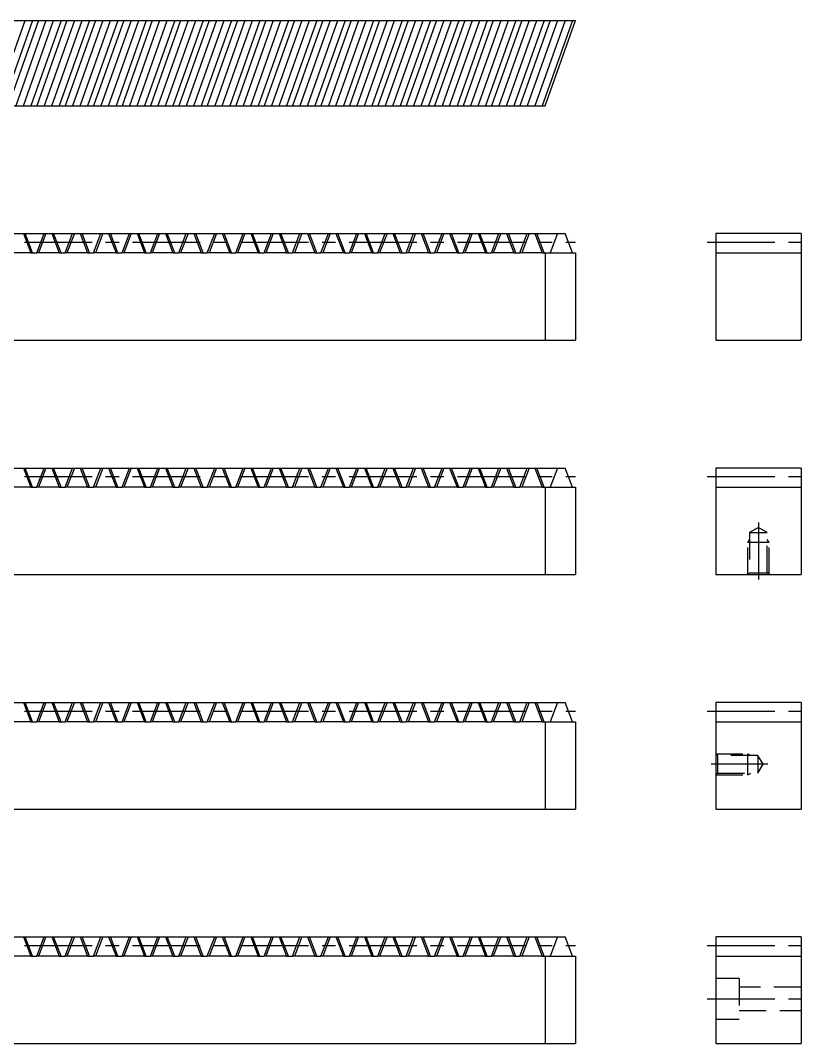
# Model space of a CAD drawing. Extents: x -10 to 362, y -23 to 250.
# Drawn here: x 176.9 to 362, y 10 to 250 of the extents above; entities that cross this region are included whole.
import ezdxf

# ---------------------------------------------------------------- set-up
doc = ezdxf.new("R2010")
doc.units = 0
doc.header["$LTSCALE"] = 0.5
doc.linetypes.add('CENTER', pattern=[50.8, 31.75, -6.35, 6.35, -6.35])
doc.linetypes.add('DASHED', pattern=[19.05, 12.7, -6.35])
for name, color, linetype in [('MSM_CENTER', 1, 'CENTER'), ('MSM_CONTINUOUS', 7, 'CONTINUOUS'), ('MSM_DASHED', 4, 'DASHED')]:
    doc.layers.add(name, color=color, linetype=linetype)

msp = doc.modelspace()

# ---------------------------------------------------------------- linework, layer by layer
at = {"layer": 'MSM_CENTER'}
for p, q in [((0, 198), (307.09, 198)), ((338, 198), (362, 198)), ((0, 143), (307.09, 143)), ((338, 143), (362, 143)), ((350, 132.2), (350, 118.89)), ((0, 88), (307.09, 88)), ((338, 88), (362, 88)), ((352.21, 75.5), (338.9, 75.5)), ((0, 33), (307.09, 33)), ((338, 33), (362, 33)), ((338, 20.5), (362, 20.5))]:
    msp.add_line(p, q, dxfattribs=at)
at = {"layer": 'MSM_CONTINUOUS'}
for p, q in [((7.09, 250), (307.09, 250)), ((170.9, 230), (178, 250)), ((179.73, 250), (172.64, 230)), ((181.14, 250), (174.04, 230)), ((182.87, 250), (175.78, 230)), ((177.57, 230), (184.66, 250)), ((186.4, 250), (179.31, 230)), ((187.8, 250), (180.71, 230)), ((189.54, 250), (182.45, 230)), ((184.24, 230), (191.33, 250)), ((193.07, 250), (185.97, 230)), ((194.47, 250), (187.38, 230)), ((196.21, 250), (189.12, 230)), ((190.9, 230), (198, 250)), ((199.74, 250), (192.64, 230)), ((201.14, 250), (194.04, 230)), ((202.88, 250), (195.78, 230)), ((197.57, 230), (204.66, 250)), ((206.4, 250), (199.31, 230)), ((207.8, 250), (200.71, 230)), ((209.54, 250), (202.45, 230)), ((204.24, 230), (211.33, 250)), ((213.07, 250), (205.98, 230)), ((214.47, 250), (207.38, 230)), ((216.21, 250), (209.12, 230)), ((210.9, 230), (218, 250)), ((219.74, 250), (212.64, 230)), ((221.14, 250), (214.05, 230)), ((222.88, 250), (215.78, 230)), ((217.57, 230), (224.67, 250)), ((226.4, 250), (219.31, 230)), ((227.81, 250), (220.71, 230)), ((229.54, 250), (222.45, 230)), ((224.24, 230), (231.33, 250)), ((233.07, 250), (225.98, 230)), ((234.47, 250), (227.38, 230)), ((236.21, 250), (229.12, 230)), ((230.91, 230), (238, 250)), ((239.74, 250), (232.64, 230)), ((241.14, 250), (234.05, 230)), ((242.88, 250), (235.78, 230)), ((237.57, 230), (244.67, 250)), ((246.4, 250), (239.31, 230)), ((247.81, 250), (240.71, 230)), ((249.54, 250), (242.45, 230)), ((244.24, 230), (251.33, 250)), ((253.07, 250), (245.98, 230)), ((254.47, 250), (247.38, 230)), ((256.21, 250), (249.12, 230)), ((250.91, 230), (258, 250)), ((259.74, 250), (252.64, 230)), ((261.14, 250), (254.05, 230)), ((262.88, 250), (255.79, 230)), ((257.57, 230), (264.67, 250)), ((266.41, 250), (259.31, 230)), ((267.81, 250), (260.71, 230)), ((269.55, 250), (262.45, 230)), ((264.24, 230), (271.33, 250)), ((273.07, 250), (265.98, 230)), ((274.47, 250), (267.38, 230)), ((276.21, 250), (269.12, 230)), ((270.91, 230), (278, 250)), ((279.74, 250), (272.65, 230)), ((281.14, 250), (274.05, 230)), ((282.88, 250), (275.79, 230)), ((277.57, 230), (284.67, 250)), ((286.41, 250), (279.31, 230)), ((287.81, 250), (280.72, 230)), ((289.55, 250), (282.45, 230)), ((284.24, 230), (291.34, 250)), ((293.07, 250), (285.98, 230)), ((294.48, 250), (287.38, 230)), ((296.21, 250), (289.12, 230)), ((290.91, 230), (298, 250)), ((299.74, 250), (292.65, 230)), ((301.14, 250), (294.05, 230)), ((302.88, 250), (295.79, 230)), ((304.67, 250), (297.58, 230)), ((306.41, 250), (299.31, 230)), ((300, 230), (307.09, 250)), ((0, 230), (300, 230)), ((2.44, 200), (304.67, 200)), ((177.57, 200), (179.31, 195.5)), ((180.71, 195.5), (182.45, 200)), ((184.24, 200), (185.97, 195.5)), ((187.38, 195.5), (189.12, 200)), ((190.9, 200), (192.64, 195.5)), ((194.04, 195.5), (195.78, 200)), ((197.57, 200), (199.31, 195.5)), ((200.71, 195.5), (202.45, 200)), ((204.24, 200), (205.98, 195.5)), ((207.38, 195.5), (209.12, 200)), ((210.9, 200), (212.64, 195.5)), ((214.05, 195.5), (215.78, 200)), ((217.57, 200), (219.31, 195.5)), ((220.71, 195.5), (222.45, 200)), ((224.24, 200), (225.98, 195.5)), ((227.38, 195.5), (229.12, 200)), ((230.91, 200), (232.64, 195.5)), ((234.05, 195.5), (235.78, 200)), ((237.57, 200), (239.31, 195.5)), ((240.71, 195.5), (242.45, 200)), ((244.24, 200), (245.98, 195.5)), ((247.38, 195.5), (249.12, 200)), ((250.91, 200), (252.64, 195.5)), ((254.05, 195.5), (255.79, 200)), ((257.57, 200), (259.31, 195.5)), ((260.71, 195.5), (262.45, 200)), ((264.24, 200), (265.98, 195.5)), ((267.38, 195.5), (269.12, 200)), ((270.91, 200), (272.65, 195.5)), ((274.05, 195.5), (275.79, 200)), ((277.57, 200), (279.31, 195.5)), ((280.72, 195.5), (282.45, 200)), ((284.24, 200), (285.98, 195.5)), ((287.38, 195.5), (289.12, 200)), ((290.91, 200), (292.65, 195.5)), ((294.05, 195.5), (295.79, 200)), ((297.58, 200), (299.31, 195.5)), ((306.41, 195.5), (304.67, 200)), ((340, 200), (340, 175)), ((360, 200), (340, 200)), ((360, 200), (360, 175)), ((179.31, 195.5), (180.71, 195.5)), ((185.97, 195.5), (187.38, 195.5)), ((192.64, 195.5), (194.04, 195.5)), ((199.31, 195.5), (200.71, 195.5)), ((205.98, 195.5), (207.38, 195.5)), ((212.64, 195.5), (214.05, 195.5)), ((219.31, 195.5), (220.71, 195.5)), ((225.98, 195.5), (227.38, 195.5)), ((232.64, 195.5), (234.05, 195.5)), ((239.31, 195.5), (240.71, 195.5)), ((245.98, 195.5), (247.38, 195.5)), ((252.64, 195.5), (254.05, 195.5)), ((259.31, 195.5), (260.71, 195.5)), ((265.98, 195.5), (267.38, 195.5)), ((272.65, 195.5), (274.05, 195.5)), ((279.31, 195.5), (280.72, 195.5)), ((285.98, 195.5), (287.38, 195.5)), ((292.65, 195.5), (294.05, 195.5)), ((299.31, 195.5), (307.09, 195.5)), ((300, 195.5), (300, 175)), ((307.09, 195.5), (307.09, 175)), ((340, 195.5), (360, 195.5)), ((0, 175), (307.09, 175)), ((340, 175), (360, 175)), ((2.44, 145), (304.67, 145)), ((177.57, 145), (179.31, 140.5)), ((180.71, 140.5), (182.45, 145)), ((184.24, 145), (185.97, 140.5)), ((187.38, 140.5), (189.12, 145)), ((190.9, 145), (192.64, 140.5)), ((194.04, 140.5), (195.78, 145)), ((197.57, 145), (199.31, 140.5)), ((200.71, 140.5), (202.45, 145)), ((204.24, 145), (205.98, 140.5)), ((207.38, 140.5), (209.12, 145)), ((210.9, 145), (212.64, 140.5)), ((214.05, 140.5), (215.78, 145)), ((217.57, 145), (219.31, 140.5)), ((220.71, 140.5), (222.45, 145)), ((224.24, 145), (225.98, 140.5)), ((227.38, 140.5), (229.12, 145)), ((230.91, 145), (232.64, 140.5)), ((234.05, 140.5), (235.78, 145)), ((237.57, 145), (239.31, 140.5)), ((240.71, 140.5), (242.45, 145)), ((244.24, 145), (245.98, 140.5)), ((247.38, 140.5), (249.12, 145)), ((250.91, 145), (252.64, 140.5)), ((254.05, 140.5), (255.79, 145)), ((257.57, 145), (259.31, 140.5)), ((260.71, 140.5), (262.45, 145)), ((264.24, 145), (265.98, 140.5)), ((267.38, 140.5), (269.12, 145)), ((270.91, 145), (272.65, 140.5)), ((274.05, 140.5), (275.79, 145)), ((277.57, 145), (279.31, 140.5)), ((280.72, 140.5), (282.45, 145)), ((284.24, 145), (285.98, 140.5)), ((287.38, 140.5), (289.12, 145)), ((290.91, 145), (292.65, 140.5)), ((294.05, 140.5), (295.79, 145)), ((297.58, 145), (299.31, 140.5)), ((306.41, 140.5), (304.67, 145)), ((340, 145), (340, 120)), ((360, 145), (340, 145)), ((360, 145), (360, 120)), ((179.31, 140.5), (180.71, 140.5)), ((185.97, 140.5), (187.38, 140.5)), ((192.64, 140.5), (194.04, 140.5)), ((199.31, 140.5), (200.71, 140.5)), ((205.98, 140.5), (207.38, 140.5)), ((212.64, 140.5), (214.05, 140.5)), ((219.31, 140.5), (220.71, 140.5)), ((225.98, 140.5), (227.38, 140.5)), ((232.64, 140.5), (234.05, 140.5)), ((239.31, 140.5), (240.71, 140.5)), ((245.98, 140.5), (247.38, 140.5)), ((252.64, 140.5), (254.05, 140.5)), ((259.31, 140.5), (260.71, 140.5)), ((265.98, 140.5), (267.38, 140.5)), ((272.65, 140.5), (274.05, 140.5)), ((279.31, 140.5), (280.72, 140.5)), ((285.98, 140.5), (287.38, 140.5)), ((292.65, 140.5), (294.05, 140.5)), ((299.31, 140.5), (307.09, 140.5)), ((300, 140.5), (300, 120)), ((307.09, 140.5), (307.09, 120)), ((340, 140.5), (360, 140.5)), ((0, 120), (307.09, 120)), ((340, 120), (360, 120)), ((2.44, 90), (304.67, 90)), ((177.57, 90), (179.31, 85.5)), ((180.71, 85.5), (182.45, 90)), ((184.24, 90), (185.97, 85.5)), ((187.38, 85.5), (189.12, 90)), ((190.9, 90), (192.64, 85.5)), ((194.04, 85.5), (195.78, 90)), ((197.57, 90), (199.31, 85.5)), ((200.71, 85.5), (202.45, 90)), ((204.24, 90), (205.98, 85.5)), ((207.38, 85.5), (209.12, 90)), ((210.9, 90), (212.64, 85.5)), ((214.05, 85.5), (215.78, 90)), ((217.57, 90), (219.31, 85.5)), ((220.71, 85.5), (222.45, 90)), ((224.24, 90), (225.98, 85.5)), ((227.38, 85.5), (229.12, 90)), ((230.91, 90), (232.64, 85.5)), ((234.05, 85.5), (235.78, 90)), ((237.57, 90), (239.31, 85.5)), ((240.71, 85.5), (242.45, 90)), ((244.24, 90), (245.98, 85.5)), ((247.38, 85.5), (249.12, 90)), ((250.91, 90), (252.64, 85.5)), ((254.05, 85.5), (255.79, 90)), ((257.57, 90), (259.31, 85.5)), ((260.71, 85.5), (262.45, 90)), ((264.24, 90), (265.98, 85.5)), ((267.38, 85.5), (269.12, 90)), ((270.91, 90), (272.65, 85.5)), ((274.05, 85.5), (275.79, 90)), ((277.57, 90), (279.31, 85.5)), ((280.72, 85.5), (282.45, 90)), ((284.24, 90), (285.98, 85.5)), ((287.38, 85.5), (289.12, 90)), ((290.91, 90), (292.65, 85.5)), ((294.05, 85.5), (295.79, 90)), ((297.58, 90), (299.31, 85.5)), ((306.41, 85.5), (304.67, 90)), ((340, 90), (340, 65)), ((360, 90), (340, 90)), ((360, 90), (360, 65)), ((179.31, 85.5), (180.71, 85.5)), ((185.97, 85.5), (187.38, 85.5)), ((192.64, 85.5), (194.04, 85.5)), ((199.31, 85.5), (200.71, 85.5)), ((205.98, 85.5), (207.38, 85.5)), ((212.64, 85.5), (214.05, 85.5)), ((219.31, 85.5), (220.71, 85.5)), ((225.98, 85.5), (227.38, 85.5)), ((232.64, 85.5), (234.05, 85.5)), ((239.31, 85.5), (240.71, 85.5)), ((245.98, 85.5), (247.38, 85.5)), ((252.64, 85.5), (254.05, 85.5)), ((259.31, 85.5), (260.71, 85.5)), ((265.98, 85.5), (267.38, 85.5)), ((272.65, 85.5), (274.05, 85.5)), ((279.31, 85.5), (280.72, 85.5)), ((285.98, 85.5), (287.38, 85.5)), ((292.65, 85.5), (294.05, 85.5)), ((299.31, 85.5), (307.09, 85.5)), ((300, 85.5), (300, 65)), ((307.09, 85.5), (307.09, 65)), ((340, 85.5), (360, 85.5)), ((0, 65), (307.09, 65)), ((340, 65), (360, 65)), ((2.44, 35), (304.67, 35)), ((177.57, 35), (179.31, 30.5)), ((180.71, 30.5), (182.45, 35)), ((184.24, 35), (185.97, 30.5)), ((187.38, 30.5), (189.12, 35)), ((190.9, 35), (192.64, 30.5)), ((194.04, 30.5), (195.78, 35)), ((197.57, 35), (199.31, 30.5)), ((200.71, 30.5), (202.45, 35)), ((204.24, 35), (205.98, 30.5)), ((207.38, 30.5), (209.12, 35)), ((210.9, 35), (212.64, 30.5)), ((214.05, 30.5), (215.78, 35)), ((217.57, 35), (219.31, 30.5)), ((220.71, 30.5), (222.45, 35)), ((224.24, 35), (225.98, 30.5)), ((227.38, 30.5), (229.12, 35)), ((230.91, 35), (232.64, 30.5)), ((234.05, 30.5), (235.78, 35)), ((237.57, 35), (239.31, 30.5)), ((240.71, 30.5), (242.45, 35)), ((244.24, 35), (245.98, 30.5)), ((247.38, 30.5), (249.12, 35)), ((250.91, 35), (252.64, 30.5)), ((254.05, 30.5), (255.79, 35)), ((257.57, 35), (259.31, 30.5)), ((260.71, 30.5), (262.45, 35)), ((264.24, 35), (265.98, 30.5)), ((267.38, 30.5), (269.12, 35)), ((270.91, 35), (272.65, 30.5)), ((274.05, 30.5), (275.79, 35)), ((277.57, 35), (279.31, 30.5)), ((280.72, 30.5), (282.45, 35)), ((284.24, 35), (285.98, 30.5)), ((287.38, 30.5), (289.12, 35)), ((290.91, 35), (292.65, 30.5)), ((294.05, 30.5), (295.79, 35)), ((297.58, 35), (299.31, 30.5)), ((306.41, 30.5), (304.67, 35)), ((340, 35), (340, 10)), ((360, 35), (340, 35)), ((360, 35), (360, 10)), ((179.31, 30.5), (180.71, 30.5)), ((185.97, 30.5), (187.38, 30.5)), ((192.64, 30.5), (194.04, 30.5)), ((199.31, 30.5), (200.71, 30.5)), ((205.98, 30.5), (207.38, 30.5)), ((212.64, 30.5), (214.05, 30.5)), ((219.31, 30.5), (220.71, 30.5)), ((225.98, 30.5), (227.38, 30.5)), ((232.64, 30.5), (234.05, 30.5)), ((239.31, 30.5), (240.71, 30.5)), ((245.98, 30.5), (247.38, 30.5)), ((252.64, 30.5), (254.05, 30.5)), ((259.31, 30.5), (260.71, 30.5)), ((265.98, 30.5), (267.38, 30.5)), ((272.65, 30.5), (274.05, 30.5)), ((279.31, 30.5), (280.72, 30.5)), ((285.98, 30.5), (287.38, 30.5)), ((292.65, 30.5), (294.05, 30.5)), ((299.31, 30.5), (307.09, 30.5)), ((300, 30.5), (300, 10)), ((307.09, 30.5), (307.09, 10)), ((340, 30.5), (360, 30.5)), ((0, 10), (307.09, 10)), ((340, 10), (360, 10))]:
    msp.add_line(p, q, dxfattribs=at)
at = {"layer": 'MSM_DASHED'}
for p, q in [((179.73, 195.5), (178, 200)), ((182.87, 200), (181.14, 195.5)), ((186.4, 195.5), (184.66, 200)), ((189.54, 200), (187.8, 195.5)), ((193.07, 195.5), (191.33, 200)), ((196.21, 200), (194.47, 195.5)), ((199.74, 195.5), (198, 200)), ((202.88, 200), (201.14, 195.5)), ((206.4, 195.5), (204.66, 200)), ((209.54, 200), (207.8, 195.5)), ((213.07, 195.5), (211.33, 200)), ((216.21, 200), (214.47, 195.5)), ((219.74, 195.5), (218, 200)), ((222.88, 200), (221.14, 195.5)), ((226.4, 195.5), (224.67, 200)), ((229.54, 200), (227.81, 195.5)), ((233.07, 195.5), (231.33, 200)), ((236.21, 200), (234.47, 195.5)), ((239.74, 195.5), (238, 200)), ((242.88, 200), (241.14, 195.5)), ((246.4, 195.5), (244.67, 200)), ((249.54, 200), (247.81, 195.5)), ((253.07, 195.5), (251.33, 200)), ((256.21, 200), (254.47, 195.5)), ((259.74, 195.5), (258, 200)), ((262.88, 200), (261.14, 195.5)), ((266.41, 195.5), (264.67, 200)), ((269.55, 200), (267.81, 195.5)), ((273.07, 195.5), (271.33, 200)), ((276.21, 200), (274.47, 195.5)), ((279.74, 195.5), (278, 200)), ((282.88, 200), (281.14, 195.5)), ((286.41, 195.5), (284.67, 200)), ((289.55, 200), (287.81, 195.5)), ((293.07, 195.5), (291.34, 200)), ((296.21, 200), (294.48, 195.5)), ((299.74, 195.5), (298, 200)), ((302.88, 200), (301.14, 195.5)), ((179.31, 195.5), (174.04, 195.5)), ((185.97, 195.5), (180.71, 195.5)), ((192.64, 195.5), (187.38, 195.5)), ((199.31, 195.5), (194.04, 195.5)), ((205.98, 195.5), (200.71, 195.5)), ((212.64, 195.5), (207.38, 195.5)), ((219.31, 195.5), (214.05, 195.5)), ((225.98, 195.5), (220.71, 195.5)), ((232.64, 195.5), (227.38, 195.5)), ((239.31, 195.5), (234.05, 195.5)), ((245.98, 195.5), (240.71, 195.5)), ((252.64, 195.5), (247.38, 195.5)), ((259.31, 195.5), (254.05, 195.5)), ((265.98, 195.5), (260.71, 195.5)), ((272.65, 195.5), (267.38, 195.5)), ((279.31, 195.5), (274.05, 195.5)), ((285.98, 195.5), (280.72, 195.5)), ((292.65, 195.5), (287.38, 195.5)), ((299.31, 195.5), (294.05, 195.5)), ((179.73, 140.5), (178, 145)), ((182.87, 145), (181.14, 140.5)), ((186.4, 140.5), (184.66, 145)), ((189.54, 145), (187.8, 140.5)), ((193.07, 140.5), (191.33, 145)), ((196.21, 145), (194.47, 140.5)), ((199.74, 140.5), (198, 145)), ((202.88, 145), (201.14, 140.5)), ((206.4, 140.5), (204.66, 145)), ((209.54, 145), (207.8, 140.5)), ((213.07, 140.5), (211.33, 145)), ((216.21, 145), (214.47, 140.5)), ((219.74, 140.5), (218, 145)), ((222.88, 145), (221.14, 140.5)), ((226.4, 140.5), (224.67, 145)), ((229.54, 145), (227.81, 140.5)), ((233.07, 140.5), (231.33, 145)), ((236.21, 145), (234.47, 140.5)), ((239.74, 140.5), (238, 145)), ((242.88, 145), (241.14, 140.5)), ((246.4, 140.5), (244.67, 145)), ((249.54, 145), (247.81, 140.5)), ((253.07, 140.5), (251.33, 145)), ((256.21, 145), (254.47, 140.5)), ((259.74, 140.5), (258, 145)), ((262.88, 145), (261.14, 140.5)), ((266.41, 140.5), (264.67, 145)), ((269.55, 145), (267.81, 140.5)), ((273.07, 140.5), (271.33, 145)), ((276.21, 145), (274.47, 140.5)), ((279.74, 140.5), (278, 145)), ((282.88, 145), (281.14, 140.5)), ((286.41, 140.5), (284.67, 145)), ((289.55, 145), (287.81, 140.5)), ((293.07, 140.5), (291.34, 145)), ((296.21, 145), (294.48, 140.5)), ((299.74, 140.5), (298, 145)), ((302.88, 145), (301.14, 140.5)), ((179.31, 140.5), (174.04, 140.5)), ((185.97, 140.5), (180.71, 140.5)), ((192.64, 140.5), (187.38, 140.5)), ((199.31, 140.5), (194.04, 140.5)), ((205.98, 140.5), (200.71, 140.5)), ((212.64, 140.5), (207.38, 140.5)), ((219.31, 140.5), (214.05, 140.5)), ((225.98, 140.5), (220.71, 140.5)), ((232.64, 140.5), (227.38, 140.5)), ((239.31, 140.5), (234.05, 140.5)), ((245.98, 140.5), (240.71, 140.5)), ((252.64, 140.5), (247.38, 140.5)), ((259.31, 140.5), (254.05, 140.5)), ((265.98, 140.5), (260.71, 140.5)), ((272.65, 140.5), (267.38, 140.5)), ((279.31, 140.5), (274.05, 140.5)), ((285.98, 140.5), (280.72, 140.5)), ((292.65, 140.5), (287.38, 140.5)), ((299.31, 140.5), (294.05, 140.5)), ((350, 131.09), (347.93, 129.9)), ((347.93, 129.9), (352.07, 129.9)), ((347.93, 129.9), (347.93, 120.43)), ((352.07, 129.9), (350, 131.09)), ((352.07, 120.43), (352.07, 129.9)), ((347.5, 127.5), (347.93, 128.25)), ((347.5, 120), (347.5, 127.5)), ((352.5, 127.5), (347.5, 127.5)), ((347.5, 120), (347.5, 127.5)), ((352.5, 127.5), (347.5, 127.5)), ((352.5, 127.5), (352.07, 128.25)), ((352.5, 120), (352.5, 127.5)), ((352.5, 120), (352.5, 127.5)), ((347.93, 120.43), (347.5, 120)), ((347.93, 120.43), (352.07, 120.43)), ((352.5, 120), (352.07, 120.43)), ((179.73, 85.5), (178, 90)), ((182.87, 90), (181.14, 85.5)), ((186.4, 85.5), (184.66, 90)), ((189.54, 90), (187.8, 85.5)), ((193.07, 85.5), (191.33, 90)), ((196.21, 90), (194.47, 85.5)), ((199.74, 85.5), (198, 90)), ((202.88, 90), (201.14, 85.5)), ((206.4, 85.5), (204.66, 90)), ((209.54, 90), (207.8, 85.5)), ((213.07, 85.5), (211.33, 90)), ((216.21, 90), (214.47, 85.5)), ((219.74, 85.5), (218, 90)), ((222.88, 90), (221.14, 85.5)), ((226.4, 85.5), (224.67, 90)), ((229.54, 90), (227.81, 85.5)), ((233.07, 85.5), (231.33, 90)), ((236.21, 90), (234.47, 85.5)), ((239.74, 85.5), (238, 90)), ((242.88, 90), (241.14, 85.5)), ((246.4, 85.5), (244.67, 90)), ((249.54, 90), (247.81, 85.5)), ((253.07, 85.5), (251.33, 90)), ((256.21, 90), (254.47, 85.5)), ((259.74, 85.5), (258, 90)), ((262.88, 90), (261.14, 85.5)), ((266.41, 85.5), (264.67, 90)), ((269.55, 90), (267.81, 85.5)), ((273.07, 85.5), (271.33, 90)), ((276.21, 90), (274.47, 85.5)), ((279.74, 85.5), (278, 90)), ((282.88, 90), (281.14, 85.5)), ((286.41, 85.5), (284.67, 90)), ((289.55, 90), (287.81, 85.5)), ((293.07, 85.5), (291.34, 90)), ((296.21, 90), (294.48, 85.5)), ((299.74, 85.5), (298, 90)), ((302.88, 90), (301.14, 85.5)), ((179.31, 85.5), (174.04, 85.5)), ((185.97, 85.5), (180.71, 85.5)), ((192.64, 85.5), (187.38, 85.5)), ((199.31, 85.5), (194.04, 85.5)), ((205.98, 85.5), (200.71, 85.5)), ((212.64, 85.5), (207.38, 85.5)), ((219.31, 85.5), (214.05, 85.5)), ((225.98, 85.5), (220.71, 85.5)), ((232.64, 85.5), (227.38, 85.5)), ((239.31, 85.5), (234.05, 85.5)), ((245.98, 85.5), (240.71, 85.5)), ((252.64, 85.5), (247.38, 85.5)), ((259.31, 85.5), (254.05, 85.5)), ((265.98, 85.5), (260.71, 85.5)), ((272.65, 85.5), (267.38, 85.5)), ((279.31, 85.5), (274.05, 85.5)), ((285.98, 85.5), (280.72, 85.5)), ((292.65, 85.5), (287.38, 85.5)), ((299.31, 85.5), (294.05, 85.5)), ((340.43, 77.57), (340, 78)), ((340, 78), (347.5, 78)), ((340, 78), (347.5, 78)), ((340.43, 77.57), (340.43, 73.43)), ((349.9, 77.57), (340.43, 77.57)), ((347.5, 73), (347.5, 78)), ((347.5, 73), (347.5, 78)), ((347.5, 78), (348.25, 77.57)), ((349.9, 77.57), (349.9, 73.43)), ((351.09, 75.5), (349.9, 77.57)), ((349.9, 73.43), (351.09, 75.5)), ((340, 73), (340.43, 73.43)), ((340, 73), (347.5, 73)), ((340, 73), (347.5, 73)), ((340.43, 73.43), (349.9, 73.43)), ((347.5, 73), (348.25, 73.43)), ((179.73, 30.5), (178, 35)), ((182.87, 35), (181.14, 30.5)), ((186.4, 30.5), (184.66, 35)), ((189.54, 35), (187.8, 30.5)), ((193.07, 30.5), (191.33, 35)), ((196.21, 35), (194.47, 30.5)), ((199.74, 30.5), (198, 35)), ((202.88, 35), (201.14, 30.5)), ((206.4, 30.5), (204.66, 35)), ((209.54, 35), (207.8, 30.5)), ((213.07, 30.5), (211.33, 35)), ((216.21, 35), (214.47, 30.5)), ((219.74, 30.5), (218, 35)), ((222.88, 35), (221.14, 30.5)), ((226.4, 30.5), (224.67, 35)), ((229.54, 35), (227.81, 30.5)), ((233.07, 30.5), (231.33, 35)), ((236.21, 35), (234.47, 30.5)), ((239.74, 30.5), (238, 35)), ((242.88, 35), (241.14, 30.5)), ((246.4, 30.5), (244.67, 35)), ((249.54, 35), (247.81, 30.5)), ((253.07, 30.5), (251.33, 35)), ((256.21, 35), (254.47, 30.5)), ((259.74, 30.5), (258, 35)), ((262.88, 35), (261.14, 30.5)), ((266.41, 30.5), (264.67, 35)), ((269.55, 35), (267.81, 30.5)), ((273.07, 30.5), (271.33, 35)), ((276.21, 35), (274.47, 30.5)), ((279.74, 30.5), (278, 35)), ((282.88, 35), (281.14, 30.5)), ((286.41, 30.5), (284.67, 35)), ((289.55, 35), (287.81, 30.5)), ((293.07, 30.5), (291.34, 35)), ((296.21, 35), (294.48, 30.5)), ((299.74, 30.5), (298, 35)), ((302.88, 35), (301.14, 30.5)), ((179.31, 30.5), (174.04, 30.5)), ((185.97, 30.5), (180.71, 30.5)), ((192.64, 30.5), (187.38, 30.5)), ((199.31, 30.5), (194.04, 30.5)), ((205.98, 30.5), (200.71, 30.5)), ((212.64, 30.5), (207.38, 30.5)), ((219.31, 30.5), (214.05, 30.5)), ((225.98, 30.5), (220.71, 30.5)), ((232.64, 30.5), (227.38, 30.5)), ((239.31, 30.5), (234.05, 30.5)), ((245.98, 30.5), (240.71, 30.5)), ((252.64, 30.5), (247.38, 30.5)), ((259.31, 30.5), (254.05, 30.5)), ((265.98, 30.5), (260.71, 30.5)), ((272.65, 30.5), (267.38, 30.5)), ((279.31, 30.5), (274.05, 30.5)), ((285.98, 30.5), (280.72, 30.5)), ((292.65, 30.5), (287.38, 30.5)), ((299.31, 30.5), (294.05, 30.5)), ((345.5, 25.25), (340, 25.25)), ((345.5, 25.25), (345.5, 15.75)), ((360, 23.25), (345.5, 23.25)), ((345.5, 17.75), (360, 17.75)), ((340, 15.75), (345.5, 15.75))]:
    msp.add_line(p, q, dxfattribs=at)

doc.saveas('drawing.dxf')
